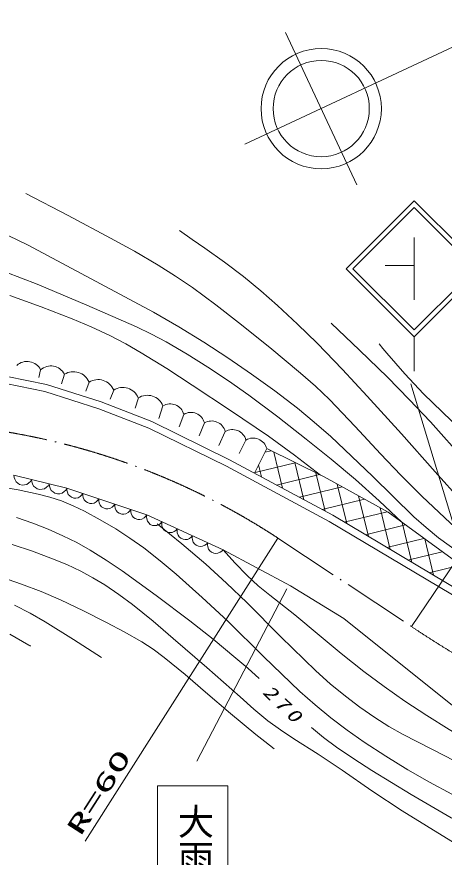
# Model space of a CAD drawing. Units: millimetres, scale not verified. Extents: x 62346 to 702346, y 5380 to 365380.
# Drawn here: x 393522 to 429058, y 253767 to 323625 of the extents above; entities that cross this region are included whole.
import ezdxf
from ezdxf.enums import TextEntityAlignment as Align

# ---------------------------------------------------------------- set-up
doc = ezdxf.new("R2010")
doc.units = ezdxf.units.MM
doc.header["$LTSCALE"] = 1000
doc.linetypes.add('USER2', pattern=[7.000001, 5.508197, -0.688525, 0.114754, -0.688525])
for name, color, linetype, lineweight in [('S-SUV', 7, 'Continuous', 13), ('S-SUV-HICN', 1, 'Continuous', 13), ('S-SUV-LWCN', 7, 'Continuous', 13)]:
    doc.layers.add(name, color=color, linetype=linetype, lineweight=lineweight)
doc.styles.add('@ＭＳ ゴシック', font='')
doc.styles.add('ＭＳ ゴシック', font='')
doc.styles.get('@ＭＳ ゴシック').set_extended_font_data('@MS Gothic')
doc.styles.get('ＭＳ ゴシック').set_extended_font_data('MS Gothic')

# ---------------------------------------------------------------- blocks, each defined once
blk = doc.blocks.new('BUHIN28')
at = {"color": 7, "linetype": 'Continuous', "lineweight": 13}
blk.add_lwpolyline([(-734, 182), (-721, -1), (-668, -166), (-565, -363), (-425, -491), (-267, -588), (-39, -645), (147, -633), (330, -584), (514, -458), (634, -336), (734, -182)], dxfattribs=at)
blk = doc.blocks.new('BUHIN29')
at = {"color": 7, "linetype": 'Continuous', "lineweight": 13}
blk.add_lwpolyline([(-663, 222), (-664, 53), (-628, -103), (-548, -292), (-429, -421), (-289, -523), (-84, -591), (89, -594), (261, -563), (439, -461), (559, -357), (663, -222)], dxfattribs=at)
blk = doc.blocks.new('BUHIN30')
at = {"color": 7, "linetype": 'Continuous', "lineweight": 13}
blk.add_lwpolyline([(-635, 288), (-654, 121), (-634, -38), (-574, -234), (-468, -374), (-341, -489), (-144, -578), (27, -599), (202, -586), (389, -502), (518, -411), (635, -288)], dxfattribs=at)

msp = doc.modelspace()

# ---------------------------------------------------------------- linework, layer by layer
at = {"layer": 'S-SUV'}
for p, q in [((435134, 323625), (412492, 313026)), ((421800, 309654), (415864, 322333)), ((426334, 272935), (454101, 314057)), ((420896, 302682), (426553, 308339)), ((426553, 308339), (432209, 302682)), ((421461, 302682), (426553, 307773)), ((431644, 302682), (426553, 307773)), ((426553, 300107), (426553, 305268)), ((426553, 297025), (420896, 302682)), ((426553, 297591), (421461, 302682)), ((424153, 302941), (426553, 302941)), ((432209, 302682), (426553, 297025)), ((426553, 297591), (431644, 302682)), ((426553, 297025), (426553, 294165)), ((395502, 294279), (395349, 293652)), ((392710, 293722), (395997, 293047)), ((397482, 293912), (397232, 293111)), ((395847, 292466), (392602, 293131)), ((395997, 293047), (400536, 291618)), ((399530, 293256), (399255, 292510)), ((426282, 293121), (431743, 275040)), ((400336, 291051), (395847, 292466)), ((401578, 292601), (401298, 291829)), ((400536, 291618), (404738, 289979)), ((403627, 291945), (403362, 291088)), ((404496, 289429), (400336, 291051)), ((405675, 291290), (405345, 290246)), ((404738, 289979), (411218, 286801)), ((407400, 290578), (407008, 289545)), ((410944, 286267), (404496, 289429)), ((409125, 289866), (408690, 288804)), ((410851, 289154), (410320, 287996)), ((412576, 288443), (412003, 287335)), ((413273, 285697), (414301, 287731)), ((414148, 287429), (414661, 287553)), ((414301, 287731), (419078, 285381)), ((414898, 287437), (415627, 284432)), ((411218, 286801), (419794, 282194)), ((413224, 285724), (416677, 286562)), ((416648, 286576), (417399, 283481)), ((419498, 281672), (410944, 286267)), ((413615, 286375), (413855, 285384)), ((393287, 285526), (397691, 284435)), ((415123, 284704), (418694, 285570)), ((418398, 285715), (419171, 282529)), ((419078, 285381), (424398, 282437)), ((397691, 284435), (404322, 282213)), ((420584, 284548), (417022, 283683)), ((420166, 284779), (420962, 281497)), ((421946, 283794), (422764, 280423)), ((418920, 282663), (422444, 283518)), ((420747, 281626), (424304, 282489)), ((423726, 282809), (424566, 279349)), ((424398, 282437), (431526, 277246)), ((404322, 282213), (410675, 279329)), ((432893, 273685), (419498, 281672)), ((419794, 282194), (433175, 274215)), ((425563, 281588), (426367, 278275)), ((422512, 280573), (425846, 281382)), ((399214, 255111), (415236, 280289)), ((424278, 279521), (427372, 280271)), ((427435, 280225), (428169, 277200)), ((410675, 279329), (416271, 276317)), ((426043, 278468), (428897, 279161)), ((427808, 277416), (430422, 278050)), ((415986, 276077), (408502, 261746)), ((416271, 276317), (420715, 273614)), ((420715, 273614), (429741, 266371)), ((411055, 259695), (405218, 259695)), ((405218, 259695), (405218, 244845)), ((411055, 244845), (411055, 259695))]:
    msp.add_line(p, q, dxfattribs=at)
at = {"layer": 'S-SUV', "linetype": 'USER2'}
msp.add_line((415236, 280289), (426334, 272935), dxfattribs=at)
at = {"layer": 'S-SUV'}
for radius in [5000, 4000]:
    msp.add_circle((418832, 315994), radius, dxfattribs=at)
for centre, radius, start, end in [((394373, 293712), 1263, 26.66922, 132.32065), ((396353, 293345), 1263, 26.66922, 132.32065), ((398230, 292721), 1406, 22.38296, 122.1277), ((400278, 292065), 1406, 22.38296, 122.1277), ((402326, 291410), 1406, 22.38296, 122.1277), ((404375, 290754), 1406, 22.38296, 122.1277), ((406271, 290287), 1166, 14.44796, 120.70817), ((407996, 289575), 1166, 14.44796, 120.70817), ((409721, 288863), 1166, 14.44796, 120.70817), ((411446, 288152), 1166, 14.44796, 120.70817), ((413171, 287440), 1166, 14.44796, 120.70817)]:
    msp.add_arc(centre, radius, start, end, dxfattribs=at)
at = {"layer": 'S-SUV', "linetype": 'USER2'}
for centre, radius, start, end in [((382951, 231051), 58879, 56.74789, 93.47018), ((487876, 365889), 111480, 236.49269, 297.54756)]:
    msp.add_arc(centre, radius, start, end, dxfattribs=at)
at = {"layer": 'S-SUV-HICN'}
for points in [[(392952, 300468), (395545, 299527), (398123, 298528), (399705, 297855), (401269, 297125), (402580, 296445), (403871, 295706), (406003, 294384), (408106, 293009), (411300, 290911), (414457, 288766), (416623, 287178), (418764, 285536)], [(433727, 283380), (430840, 286684), (427908, 289949), (426149, 291821), (424341, 293659), (422014, 295925), (419658, 298164)], [(393495, 282004), (394850, 281538), (396118, 281041), (397362, 280489), (398506, 279916), (399621, 279291), (400963, 278461), (402282, 277573), (405109, 275514), (407908, 273401), (409843, 271886), (411746, 270319), (412720, 269477), (413685, 268608)], [(418017, 264559), (419031, 263722), (420093, 262926), (421545, 261934), (423042, 260985), (426322, 258979), (429626, 257028), (433208, 255005), (436764, 252928), (437931, 252175), (439070, 251368), (440247, 250444), (441395, 249466), (444052, 247034), (446682, 244563)]]:
    msp.add_lwpolyline(points, dxfattribs=at)
at = {"layer": 'S-SUV-LWCN'}
for points in [[(431995, 279333), (429574, 281539), (427192, 283791), (425455, 285518), (423753, 287295), (421664, 289571), (419534, 291803), (418347, 292930), (417118, 294014), (414558, 296144), (411962, 298225), (410063, 299692), (408128, 301111), (406715, 302072), (405270, 302983), (403301, 304133), (401301, 305231), (397784, 307095), (394261, 308938)], [(431771, 278099), (430164, 279188), (428596, 280323), (427547, 281166), (426535, 282055), (423097, 285428), (419623, 288751), (418260, 289939), (416857, 291081), (414964, 292525), (413035, 293921), (411068, 295277), (409061, 296589), (406991, 297861), (404891, 299081), (400490, 301422), (396079, 303775), (394463, 304631), (392812, 305437), (390946, 306255), (389045, 307023), (388093, 307393), (387140, 307760)], [(432724, 280959), (430498, 283349), (428307, 285789), (425511, 288962), (422665, 292102), (420597, 294315), (418485, 296488), (416864, 298080), (415202, 299630), (413811, 300850), (412382, 302024), (410794, 303233), (409169, 304393), (408109, 305126), (407045, 305854)], [(425563, 281588), (423643, 283398), (421684, 285163), (419654, 286863), (417576, 288523), (415218, 290374), (412817, 292182), (411131, 293362), (409411, 294493), (407693, 295575), (405945, 296606), (404718, 297254), (403464, 297848), (399352, 299649), (395220, 301393), (392600, 302398)], [(434855, 284772), (433473, 286310), (432048, 287806), (429669, 290029), (427333, 292294), (425796, 293960), (424294, 295676), (423967, 296055), (423641, 296434)], [(391950, 284588), (393633, 284298), (395309, 283949), (396276, 283694), (397234, 283380), (398195, 282987), (399143, 282533), (400457, 281824), (401749, 281058), (402932, 280292), (404081, 279477), (405441, 278407), (406762, 277290), (408927, 275362), (411055, 273386), (414030, 270445), (417057, 267537), (418319, 266430), (419627, 265362), (421001, 264328), (422411, 263342), (424210, 262165), (426039, 261040), (427848, 259998), (429696, 259004)], [(405203, 281468), (407233, 279817), (409231, 278113), (410951, 276545), (412638, 274925), (415482, 272076), (418375, 269264), (419587, 268191), (420838, 267163), (422048, 266246), (423303, 265370), (424450, 264642), (425636, 263960), (429157, 262177), (432648, 260341), (434346, 259350), (436022, 258302), (438127, 256919), (440198, 255487), (441687, 254391), (443147, 253243)], [(393144, 279751), (394825, 279194), (396488, 278580), (397680, 278086), (398854, 277534), (399855, 276994), (400837, 276397), (402004, 275605), (403138, 274764), (404853, 273385), (406535, 271955), (409335, 269546), (412099, 267088), (413222, 266079), (414390, 265111), (415444, 264342), (416543, 263615), (418570, 262330), (420563, 260994), (423050, 259286), (425569, 257628), (429610, 255122), (433622, 252564)], [(410675, 279329), (411647, 278236), (412666, 277179), (413597, 276336), (414570, 275537), (416633, 273903), (418657, 272225), (420490, 270696), (422371, 269206), (424061, 267944), (425795, 266725), (427608, 265535), (429462, 264391), (432677, 262464), (435867, 260482), (438356, 258851), (440812, 257170), (443428, 255319), (446008, 253420)], [(391675, 277237), (393914, 276460), (395549, 275841), (397161, 275167), (399080, 274254), (400976, 273286), (402454, 272506), (403908, 271670), (404858, 271047), (405776, 270374), (407512, 268959), (409219, 267491), (411287, 265712), (413399, 263975), (414155, 263371), (414922, 262763)], [(393325, 274718), (394620, 274047), (395892, 273320), (398235, 271871), (400566, 270375)], [(392951, 272300), (394524, 271398), (394593, 271358), (394671, 271312)]]:
    msp.add_lwpolyline(points, dxfattribs=at)

# ---------------------------------------------------------------- block references
at = {"layer": 'S-SUV'}
for name, p in [('BUHIN28', (394021, 285344)), ('BUHIN28', (395489, 284980)), ('BUHIN28', (396957, 284617)), ('BUHIN29', (398354, 284213)), ('BUHIN29', (399680, 283768)), ('BUHIN29', (401007, 283324)), ('BUHIN29', (402333, 282880)), ('BUHIN29', (403659, 282435)), ('BUHIN30', (404957, 281925)), ('BUHIN30', (406228, 281348)), ('BUHIN30', (407499, 280771)), ('BUHIN30', (408769, 280194)), ('BUHIN30', (410040, 279617))]:
    msp.add_blockref(name, p, dxfattribs=at)

# ---------------------------------------------------------------- texts
at = {"layer": 'S-SUV', "style": 'ＭＳ ゴシック', "width": 2}
msp.add_text('R=60', height=1466, rotation=57.3, dxfattribs=at).set_placement((399177, 255193), align=Align.BOTTOM_LEFT)
at = {"layer": 'S-SUV', "style": '@ＭＳ ゴシック'}
msp.add_text('大雨規制', height=2199, rotation=270, dxfattribs=at).set_placement((406619, 258247), align=Align.BOTTOM_LEFT)
at = {"layer": 'S-SUV', "insert": (413871, 267400), "char_height": 1100, "attachment_point": 7, "rotation": 316.3, "style": 'ＭＳ ゴシック'}
msp.add_mtext('\\T1.33;\\W1.35;\\Q15;270', dxfattribs=at)

doc.saveas('drawing.dxf')
